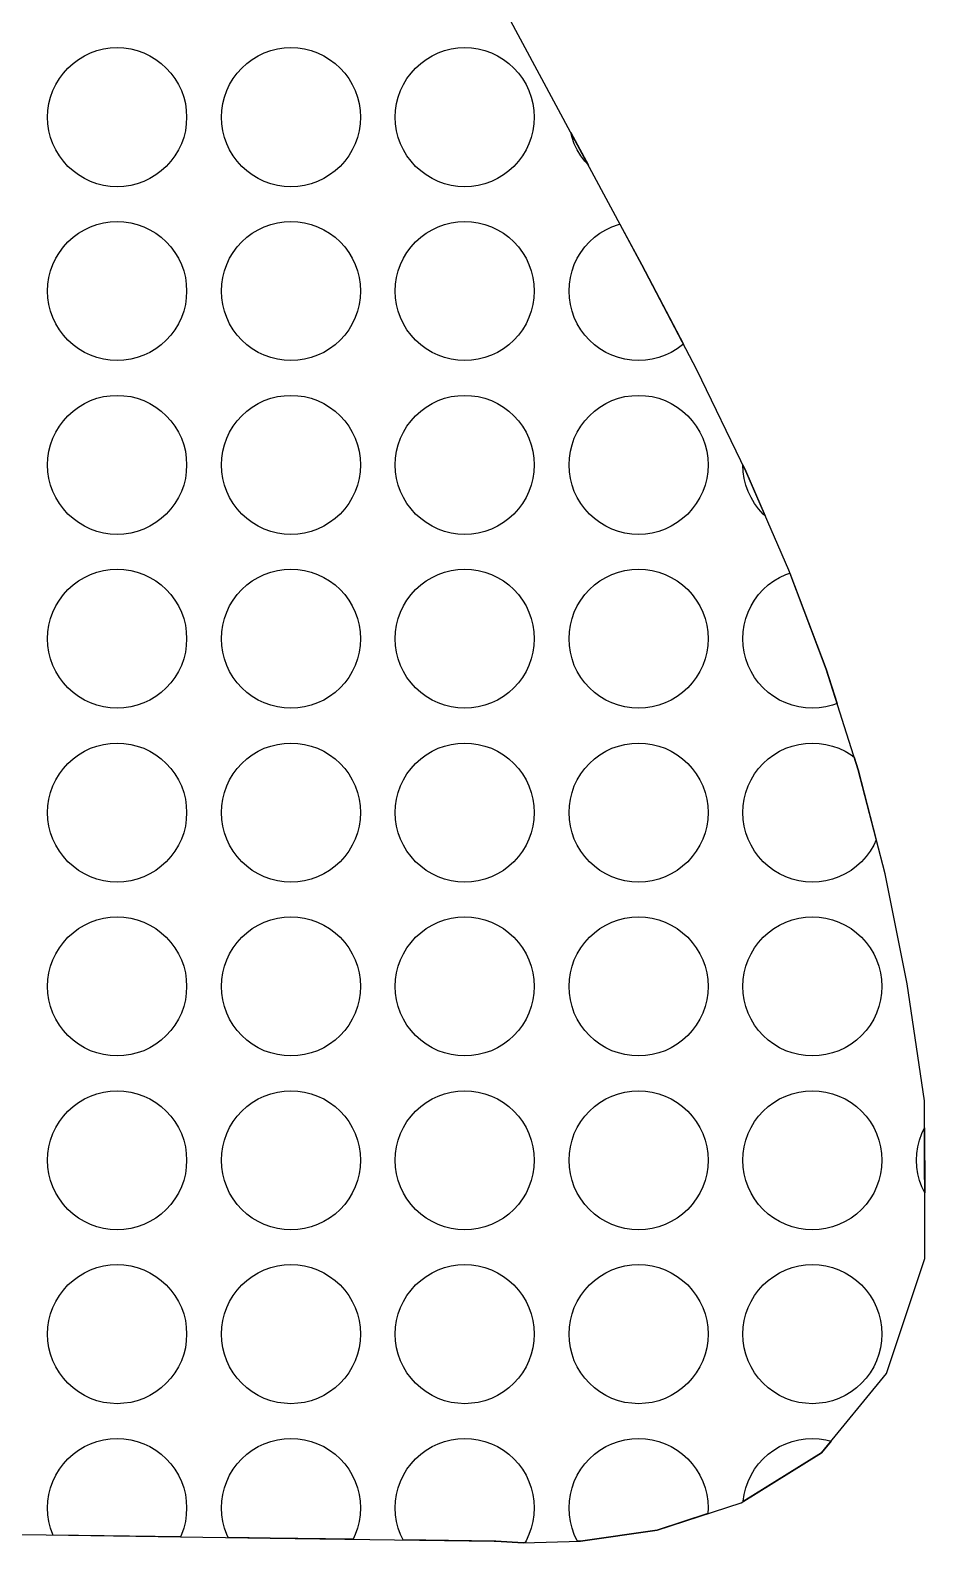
# Model space of a CAD drawing. Header units: millimetres. Extents: x 63 to 185, y -163 to -75.
# Drawn here: x 172.42 to 185.28, y -163.36 to -141.61 of the extents above; entities that cross this region are included whole.
import ezdxf

# ---------------------------------------------------------------- set-up
doc = ezdxf.new("R2010")
doc.units = ezdxf.units.MM
doc.layers.add('background', color=7, linetype='Continuous')
doc.layers.add('outline_2', color=3, linetype='Continuous')

msp = doc.modelspace()

# ---------------------------------------------------------------- linework, layer by layer
at = {"layer": 'background'}
for points in [[(174.666, -142.855), (174.661, -142.953), (174.647, -143.05), (174.623, -143.145), (174.59, -143.238), (174.548, -143.326), (174.497, -143.411), (174.439, -143.489), (174.373, -143.562), (174.3, -143.628), (174.222, -143.686), (174.137, -143.737), (174.049, -143.779), (173.956, -143.812), (173.861, -143.836), (173.764, -143.85), (173.666, -143.855), (173.568, -143.85), (173.471, -143.836), (173.376, -143.812), (173.283, -143.779), (173.195, -143.737), (173.11, -143.686), (173.032, -143.628), (172.959, -143.562), (172.893, -143.489), (172.835, -143.411), (172.784, -143.326), (172.742, -143.238), (172.709, -143.145), (172.685, -143.05), (172.671, -142.953), (172.666, -142.855), (172.671, -142.757), (172.685, -142.66), (172.709, -142.565), (172.742, -142.472), (172.784, -142.384), (172.835, -142.299), (172.893, -142.221), (172.959, -142.148), (173.032, -142.082), (173.11, -142.024), (173.195, -141.973), (173.283, -141.931), (173.376, -141.898), (173.471, -141.874), (173.568, -141.86), (173.666, -141.855), (173.764, -141.86), (173.861, -141.874), (173.956, -141.898), (174.049, -141.931), (174.137, -141.973), (174.222, -142.024), (174.3, -142.082), (174.373, -142.148), (174.439, -142.221), (174.497, -142.299), (174.548, -142.384), (174.59, -142.472), (174.623, -142.565), (174.647, -142.66), (174.661, -142.757)], [(177.166, -142.855), (177.161, -142.953), (177.147, -143.05), (177.123, -143.145), (177.09, -143.238), (177.048, -143.326), (176.997, -143.411), (176.939, -143.489), (176.873, -143.562), (176.8, -143.628), (176.722, -143.686), (176.637, -143.737), (176.549, -143.779), (176.456, -143.812), (176.361, -143.836), (176.264, -143.85), (176.166, -143.855), (176.068, -143.85), (175.971, -143.836), (175.876, -143.812), (175.783, -143.779), (175.695, -143.737), (175.61, -143.686), (175.532, -143.628), (175.459, -143.562), (175.393, -143.489), (175.335, -143.411), (175.284, -143.326), (175.242, -143.238), (175.209, -143.145), (175.185, -143.05), (175.171, -142.953), (175.166, -142.855), (175.171, -142.757), (175.185, -142.66), (175.209, -142.565), (175.242, -142.472), (175.284, -142.384), (175.335, -142.299), (175.393, -142.221), (175.459, -142.148), (175.532, -142.082), (175.61, -142.024), (175.695, -141.973), (175.783, -141.931), (175.876, -141.898), (175.971, -141.874), (176.068, -141.86), (176.166, -141.855), (176.264, -141.86), (176.361, -141.874), (176.456, -141.898), (176.549, -141.931), (176.637, -141.973), (176.722, -142.024), (176.8, -142.082), (176.873, -142.148), (176.939, -142.221), (176.997, -142.299), (177.048, -142.384), (177.09, -142.472), (177.123, -142.565), (177.147, -142.66), (177.161, -142.757)], [(179.666, -142.855), (179.661, -142.953), (179.647, -143.05), (179.623, -143.145), (179.59, -143.238), (179.548, -143.326), (179.497, -143.411), (179.439, -143.489), (179.373, -143.562), (179.3, -143.628), (179.222, -143.686), (179.137, -143.737), (179.049, -143.779), (178.956, -143.812), (178.861, -143.836), (178.764, -143.85), (178.666, -143.855), (178.568, -143.85), (178.471, -143.836), (178.376, -143.812), (178.283, -143.779), (178.195, -143.737), (178.11, -143.686), (178.032, -143.628), (177.959, -143.562), (177.893, -143.489), (177.835, -143.411), (177.784, -143.326), (177.742, -143.238), (177.709, -143.145), (177.685, -143.05), (177.671, -142.953), (177.666, -142.855), (177.671, -142.757), (177.685, -142.66), (177.709, -142.565), (177.742, -142.472), (177.784, -142.384), (177.835, -142.299), (177.893, -142.221), (177.959, -142.148), (178.032, -142.082), (178.11, -142.024), (178.195, -141.973), (178.283, -141.931), (178.376, -141.898), (178.471, -141.874), (178.568, -141.86), (178.666, -141.855), (178.764, -141.86), (178.861, -141.874), (178.956, -141.898), (179.049, -141.931), (179.137, -141.973), (179.222, -142.024), (179.3, -142.082), (179.373, -142.148), (179.439, -142.221), (179.497, -142.299), (179.548, -142.384), (179.59, -142.472), (179.623, -142.565), (179.647, -142.66), (179.661, -142.757)], [(180.444, -143.546), (180.393, -143.489), (180.335, -143.411), (180.284, -143.326), (180.242, -143.238), (180.209, -143.145), (180.192, -143.076)], [(174.666, -145.355), (174.661, -145.453), (174.647, -145.55), (174.623, -145.645), (174.59, -145.738), (174.548, -145.826), (174.497, -145.911), (174.439, -145.989), (174.373, -146.062), (174.3, -146.128), (174.222, -146.186), (174.137, -146.237), (174.049, -146.279), (173.956, -146.312), (173.861, -146.336), (173.764, -146.35), (173.666, -146.355), (173.568, -146.35), (173.471, -146.336), (173.376, -146.312), (173.283, -146.279), (173.195, -146.237), (173.11, -146.186), (173.032, -146.128), (172.959, -146.062), (172.893, -145.989), (172.835, -145.911), (172.784, -145.826), (172.742, -145.738), (172.709, -145.645), (172.685, -145.55), (172.671, -145.453), (172.666, -145.355), (172.671, -145.257), (172.685, -145.16), (172.709, -145.065), (172.742, -144.972), (172.784, -144.884), (172.835, -144.799), (172.893, -144.721), (172.959, -144.648), (173.032, -144.582), (173.11, -144.524), (173.195, -144.473), (173.283, -144.431), (173.376, -144.398), (173.471, -144.374), (173.568, -144.36), (173.666, -144.355), (173.764, -144.36), (173.861, -144.374), (173.956, -144.398), (174.049, -144.431), (174.137, -144.473), (174.222, -144.524), (174.3, -144.582), (174.373, -144.648), (174.439, -144.721), (174.497, -144.799), (174.548, -144.884), (174.59, -144.972), (174.623, -145.065), (174.647, -145.16), (174.661, -145.257)], [(177.166, -145.355), (177.161, -145.453), (177.147, -145.55), (177.123, -145.645), (177.09, -145.738), (177.048, -145.826), (176.997, -145.911), (176.939, -145.989), (176.873, -146.062), (176.8, -146.128), (176.722, -146.186), (176.637, -146.237), (176.549, -146.279), (176.456, -146.312), (176.361, -146.336), (176.264, -146.35), (176.166, -146.355), (176.068, -146.35), (175.971, -146.336), (175.876, -146.312), (175.783, -146.279), (175.695, -146.237), (175.61, -146.186), (175.532, -146.128), (175.459, -146.062), (175.393, -145.989), (175.335, -145.911), (175.284, -145.826), (175.242, -145.738), (175.209, -145.645), (175.185, -145.55), (175.171, -145.453), (175.166, -145.355), (175.171, -145.257), (175.185, -145.16), (175.209, -145.065), (175.242, -144.972), (175.284, -144.884), (175.335, -144.799), (175.393, -144.721), (175.459, -144.648), (175.532, -144.582), (175.61, -144.524), (175.695, -144.473), (175.783, -144.431), (175.876, -144.398), (175.971, -144.374), (176.068, -144.36), (176.166, -144.355), (176.264, -144.36), (176.361, -144.374), (176.456, -144.398), (176.549, -144.431), (176.637, -144.473), (176.722, -144.524), (176.8, -144.582), (176.873, -144.648), (176.939, -144.721), (176.997, -144.799), (177.048, -144.884), (177.09, -144.972), (177.123, -145.065), (177.147, -145.16), (177.161, -145.257)], [(179.666, -145.355), (179.661, -145.453), (179.647, -145.55), (179.623, -145.645), (179.59, -145.738), (179.548, -145.826), (179.497, -145.911), (179.439, -145.989), (179.373, -146.062), (179.3, -146.128), (179.222, -146.186), (179.137, -146.237), (179.049, -146.279), (178.956, -146.312), (178.861, -146.336), (178.764, -146.35), (178.666, -146.355), (178.568, -146.35), (178.471, -146.336), (178.376, -146.312), (178.283, -146.279), (178.195, -146.237), (178.11, -146.186), (178.032, -146.128), (177.959, -146.062), (177.893, -145.989), (177.835, -145.911), (177.784, -145.826), (177.742, -145.738), (177.709, -145.645), (177.685, -145.55), (177.671, -145.453), (177.666, -145.355), (177.671, -145.257), (177.685, -145.16), (177.709, -145.065), (177.742, -144.972), (177.784, -144.884), (177.835, -144.799), (177.893, -144.721), (177.959, -144.648), (178.032, -144.582), (178.11, -144.524), (178.195, -144.473), (178.283, -144.431), (178.376, -144.398), (178.471, -144.374), (178.568, -144.36), (178.666, -144.355), (178.764, -144.36), (178.861, -144.374), (178.956, -144.398), (179.049, -144.431), (179.137, -144.473), (179.222, -144.524), (179.3, -144.582), (179.373, -144.648), (179.439, -144.721), (179.497, -144.799), (179.548, -144.884), (179.59, -144.972), (179.623, -145.065), (179.647, -145.16), (179.661, -145.257)], [(181.214, -144.978), (181.811, -146.118), (181.8, -146.128), (181.722, -146.186), (181.637, -146.237), (181.549, -146.279), (181.456, -146.312), (181.361, -146.336), (181.264, -146.35), (181.166, -146.355), (181.068, -146.35), (180.971, -146.336), (180.876, -146.312), (180.783, -146.279), (180.695, -146.237), (180.61, -146.186), (180.532, -146.128), (180.459, -146.062), (180.393, -145.989), (180.335, -145.911), (180.284, -145.826), (180.242, -145.738), (180.209, -145.645), (180.185, -145.55), (180.171, -145.453), (180.166, -145.355), (180.171, -145.257), (180.185, -145.16), (180.209, -145.065), (180.242, -144.972), (180.284, -144.884), (180.335, -144.799), (180.393, -144.721), (180.459, -144.648), (180.532, -144.582), (180.61, -144.524), (180.695, -144.473), (180.783, -144.431), (180.876, -144.398), (180.899, -144.392)], [(174.666, -147.855), (174.661, -147.953), (174.647, -148.05), (174.623, -148.145), (174.59, -148.238), (174.548, -148.326), (174.497, -148.411), (174.439, -148.489), (174.373, -148.562), (174.3, -148.628), (174.222, -148.686), (174.137, -148.737), (174.049, -148.779), (173.956, -148.812), (173.861, -148.836), (173.764, -148.85), (173.666, -148.855), (173.568, -148.85), (173.471, -148.836), (173.376, -148.812), (173.283, -148.779), (173.195, -148.737), (173.11, -148.686), (173.032, -148.628), (172.959, -148.562), (172.893, -148.489), (172.835, -148.411), (172.784, -148.326), (172.742, -148.238), (172.709, -148.145), (172.685, -148.05), (172.671, -147.953), (172.666, -147.855), (172.671, -147.757), (172.685, -147.66), (172.709, -147.565), (172.742, -147.472), (172.784, -147.384), (172.835, -147.299), (172.893, -147.221), (172.959, -147.148), (173.032, -147.082), (173.11, -147.024), (173.195, -146.973), (173.283, -146.931), (173.376, -146.898), (173.471, -146.874), (173.568, -146.86), (173.666, -146.855), (173.764, -146.86), (173.861, -146.874), (173.956, -146.898), (174.049, -146.931), (174.137, -146.973), (174.222, -147.024), (174.3, -147.082), (174.373, -147.148), (174.439, -147.221), (174.497, -147.299), (174.548, -147.384), (174.59, -147.472), (174.623, -147.565), (174.647, -147.66), (174.661, -147.757)], [(177.166, -147.855), (177.161, -147.953), (177.147, -148.05), (177.123, -148.145), (177.09, -148.238), (177.048, -148.326), (176.997, -148.411), (176.939, -148.489), (176.873, -148.562), (176.8, -148.628), (176.722, -148.686), (176.637, -148.737), (176.549, -148.779), (176.456, -148.812), (176.361, -148.836), (176.264, -148.85), (176.166, -148.855), (176.068, -148.85), (175.971, -148.836), (175.876, -148.812), (175.783, -148.779), (175.695, -148.737), (175.61, -148.686), (175.532, -148.628), (175.459, -148.562), (175.393, -148.489), (175.335, -148.411), (175.284, -148.326), (175.242, -148.238), (175.209, -148.145), (175.185, -148.05), (175.171, -147.953), (175.166, -147.855), (175.171, -147.757), (175.185, -147.66), (175.209, -147.565), (175.242, -147.472), (175.284, -147.384), (175.335, -147.299), (175.393, -147.221), (175.459, -147.148), (175.532, -147.082), (175.61, -147.024), (175.695, -146.973), (175.783, -146.931), (175.876, -146.898), (175.971, -146.874), (176.068, -146.86), (176.166, -146.855), (176.264, -146.86), (176.361, -146.874), (176.456, -146.898), (176.549, -146.931), (176.637, -146.973), (176.722, -147.024), (176.8, -147.082), (176.873, -147.148), (176.939, -147.221), (176.997, -147.299), (177.048, -147.384), (177.09, -147.472), (177.123, -147.565), (177.147, -147.66), (177.161, -147.757)], [(179.666, -147.855), (179.661, -147.953), (179.647, -148.05), (179.623, -148.145), (179.59, -148.238), (179.548, -148.326), (179.497, -148.411), (179.439, -148.489), (179.373, -148.562), (179.3, -148.628), (179.222, -148.686), (179.137, -148.737), (179.049, -148.779), (178.956, -148.812), (178.861, -148.836), (178.764, -148.85), (178.666, -148.855), (178.568, -148.85), (178.471, -148.836), (178.376, -148.812), (178.283, -148.779), (178.195, -148.737), (178.11, -148.686), (178.032, -148.628), (177.959, -148.562), (177.893, -148.489), (177.835, -148.411), (177.784, -148.326), (177.742, -148.238), (177.709, -148.145), (177.685, -148.05), (177.671, -147.953), (177.666, -147.855), (177.671, -147.757), (177.685, -147.66), (177.709, -147.565), (177.742, -147.472), (177.784, -147.384), (177.835, -147.299), (177.893, -147.221), (177.959, -147.148), (178.032, -147.082), (178.11, -147.024), (178.195, -146.973), (178.283, -146.931), (178.376, -146.898), (178.471, -146.874), (178.568, -146.86), (178.666, -146.855), (178.764, -146.86), (178.861, -146.874), (178.956, -146.898), (179.049, -146.931), (179.137, -146.973), (179.222, -147.024), (179.3, -147.082), (179.373, -147.148), (179.439, -147.221), (179.497, -147.299), (179.548, -147.384), (179.59, -147.472), (179.623, -147.565), (179.647, -147.66), (179.661, -147.757)], [(182.166, -147.855), (182.161, -147.953), (182.147, -148.05), (182.123, -148.145), (182.09, -148.238), (182.048, -148.326), (181.997, -148.411), (181.939, -148.489), (181.873, -148.562), (181.8, -148.628), (181.722, -148.686), (181.637, -148.737), (181.549, -148.779), (181.456, -148.812), (181.361, -148.836), (181.264, -148.85), (181.166, -148.855), (181.068, -148.85), (180.971, -148.836), (180.876, -148.812), (180.783, -148.779), (180.695, -148.737), (180.61, -148.686), (180.532, -148.628), (180.459, -148.562), (180.393, -148.489), (180.335, -148.411), (180.284, -148.326), (180.242, -148.238), (180.209, -148.145), (180.185, -148.05), (180.171, -147.953), (180.166, -147.855), (180.171, -147.757), (180.185, -147.66), (180.209, -147.565), (180.242, -147.472), (180.284, -147.384), (180.335, -147.299), (180.393, -147.221), (180.459, -147.148), (180.532, -147.082), (180.61, -147.024), (180.695, -146.973), (180.783, -146.931), (180.876, -146.898), (180.971, -146.874), (181.068, -146.86), (181.166, -146.855), (181.264, -146.86), (181.361, -146.874), (181.456, -146.898), (181.549, -146.931), (181.637, -146.973), (181.722, -147.024), (181.8, -147.082), (181.873, -147.148), (181.939, -147.221), (181.997, -147.299), (182.048, -147.384), (182.09, -147.472), (182.123, -147.565), (182.147, -147.66), (182.161, -147.757)], [(182.709, -147.945), (182.989, -148.589), (182.959, -148.562), (182.893, -148.489), (182.835, -148.411), (182.784, -148.326), (182.742, -148.238), (182.709, -148.145), (182.685, -148.05), (182.671, -147.953), (182.666, -147.855)], [(174.666, -150.355), (174.661, -150.453), (174.647, -150.55), (174.623, -150.645), (174.59, -150.738), (174.548, -150.826), (174.497, -150.911), (174.439, -150.989), (174.373, -151.062), (174.3, -151.128), (174.222, -151.186), (174.137, -151.237), (174.049, -151.279), (173.956, -151.312), (173.861, -151.336), (173.764, -151.35), (173.666, -151.355), (173.568, -151.35), (173.471, -151.336), (173.376, -151.312), (173.283, -151.279), (173.195, -151.237), (173.11, -151.186), (173.032, -151.128), (172.959, -151.062), (172.893, -150.989), (172.835, -150.911), (172.784, -150.826), (172.742, -150.738), (172.709, -150.645), (172.685, -150.55), (172.671, -150.453), (172.666, -150.355), (172.671, -150.257), (172.685, -150.16), (172.709, -150.065), (172.742, -149.972), (172.784, -149.884), (172.835, -149.799), (172.893, -149.721), (172.959, -149.648), (173.032, -149.582), (173.11, -149.524), (173.195, -149.473), (173.283, -149.431), (173.376, -149.398), (173.471, -149.374), (173.568, -149.36), (173.666, -149.355), (173.764, -149.36), (173.861, -149.374), (173.956, -149.398), (174.049, -149.431), (174.137, -149.473), (174.222, -149.524), (174.3, -149.582), (174.373, -149.648), (174.439, -149.721), (174.497, -149.799), (174.548, -149.884), (174.59, -149.972), (174.623, -150.065), (174.647, -150.16), (174.661, -150.257)], [(177.166, -150.355), (177.161, -150.453), (177.147, -150.55), (177.123, -150.645), (177.09, -150.738), (177.048, -150.826), (176.997, -150.911), (176.939, -150.989), (176.873, -151.062), (176.8, -151.128), (176.722, -151.186), (176.637, -151.237), (176.549, -151.279), (176.456, -151.312), (176.361, -151.336), (176.264, -151.35), (176.166, -151.355), (176.068, -151.35), (175.971, -151.336), (175.876, -151.312), (175.783, -151.279), (175.695, -151.237), (175.61, -151.186), (175.532, -151.128), (175.459, -151.062), (175.393, -150.989), (175.335, -150.911), (175.284, -150.826), (175.242, -150.738), (175.209, -150.645), (175.185, -150.55), (175.171, -150.453), (175.166, -150.355), (175.171, -150.257), (175.185, -150.16), (175.209, -150.065), (175.242, -149.972), (175.284, -149.884), (175.335, -149.799), (175.393, -149.721), (175.459, -149.648), (175.532, -149.582), (175.61, -149.524), (175.695, -149.473), (175.783, -149.431), (175.876, -149.398), (175.971, -149.374), (176.068, -149.36), (176.166, -149.355), (176.264, -149.36), (176.361, -149.374), (176.456, -149.398), (176.549, -149.431), (176.637, -149.473), (176.722, -149.524), (176.8, -149.582), (176.873, -149.648), (176.939, -149.721), (176.997, -149.799), (177.048, -149.884), (177.09, -149.972), (177.123, -150.065), (177.147, -150.16), (177.161, -150.257)], [(179.666, -150.355), (179.661, -150.453), (179.647, -150.55), (179.623, -150.645), (179.59, -150.738), (179.548, -150.826), (179.497, -150.911), (179.439, -150.989), (179.373, -151.062), (179.3, -151.128), (179.222, -151.186), (179.137, -151.237), (179.049, -151.279), (178.956, -151.312), (178.861, -151.336), (178.764, -151.35), (178.666, -151.355), (178.568, -151.35), (178.471, -151.336), (178.376, -151.312), (178.283, -151.279), (178.195, -151.237), (178.11, -151.186), (178.032, -151.128), (177.959, -151.062), (177.893, -150.989), (177.835, -150.911), (177.784, -150.826), (177.742, -150.738), (177.709, -150.645), (177.685, -150.55), (177.671, -150.453), (177.666, -150.355), (177.671, -150.257), (177.685, -150.16), (177.709, -150.065), (177.742, -149.972), (177.784, -149.884), (177.835, -149.799), (177.893, -149.721), (177.959, -149.648), (178.032, -149.582), (178.11, -149.524), (178.195, -149.473), (178.283, -149.431), (178.376, -149.398), (178.471, -149.374), (178.568, -149.36), (178.666, -149.355), (178.764, -149.36), (178.861, -149.374), (178.956, -149.398), (179.049, -149.431), (179.137, -149.473), (179.222, -149.524), (179.3, -149.582), (179.373, -149.648), (179.439, -149.721), (179.497, -149.799), (179.548, -149.884), (179.59, -149.972), (179.623, -150.065), (179.647, -150.16), (179.661, -150.257)], [(182.166, -150.355), (182.161, -150.453), (182.147, -150.55), (182.123, -150.645), (182.09, -150.738), (182.048, -150.826), (181.997, -150.911), (181.939, -150.989), (181.873, -151.062), (181.8, -151.128), (181.722, -151.186), (181.637, -151.237), (181.549, -151.279), (181.456, -151.312), (181.361, -151.336), (181.264, -151.35), (181.166, -151.355), (181.068, -151.35), (180.971, -151.336), (180.876, -151.312), (180.783, -151.279), (180.695, -151.237), (180.61, -151.186), (180.532, -151.128), (180.459, -151.062), (180.393, -150.989), (180.335, -150.911), (180.284, -150.826), (180.242, -150.738), (180.209, -150.645), (180.185, -150.55), (180.171, -150.453), (180.166, -150.355), (180.171, -150.257), (180.185, -150.16), (180.209, -150.065), (180.242, -149.972), (180.284, -149.884), (180.335, -149.799), (180.393, -149.721), (180.459, -149.648), (180.532, -149.582), (180.61, -149.524), (180.695, -149.473), (180.783, -149.431), (180.876, -149.398), (180.971, -149.374), (181.068, -149.36), (181.166, -149.355), (181.264, -149.36), (181.361, -149.374), (181.456, -149.398), (181.549, -149.431), (181.637, -149.473), (181.722, -149.524), (181.8, -149.582), (181.873, -149.648), (181.939, -149.721), (181.997, -149.799), (182.048, -149.884), (182.09, -149.972), (182.123, -150.065), (182.147, -150.16), (182.161, -150.257)], [(183.865, -150.792), (184.023, -151.288), (183.956, -151.312), (183.861, -151.336), (183.764, -151.35), (183.666, -151.355), (183.568, -151.35), (183.471, -151.336), (183.376, -151.312), (183.283, -151.279), (183.195, -151.237), (183.11, -151.186), (183.032, -151.128), (182.959, -151.062), (182.893, -150.989), (182.835, -150.911), (182.784, -150.826), (182.742, -150.738), (182.709, -150.645), (182.685, -150.55), (182.671, -150.453), (182.666, -150.355), (182.671, -150.257), (182.685, -150.16), (182.709, -150.065), (182.742, -149.972), (182.784, -149.884), (182.835, -149.799), (182.893, -149.721), (182.959, -149.648), (183.032, -149.582), (183.11, -149.524), (183.195, -149.473), (183.283, -149.431), (183.343, -149.41)], [(174.666, -152.855), (174.661, -152.953), (174.647, -153.05), (174.623, -153.145), (174.59, -153.238), (174.548, -153.326), (174.497, -153.411), (174.439, -153.489), (174.373, -153.562), (174.3, -153.628), (174.222, -153.686), (174.137, -153.737), (174.049, -153.779), (173.956, -153.812), (173.861, -153.836), (173.764, -153.85), (173.666, -153.855), (173.568, -153.85), (173.471, -153.836), (173.376, -153.812), (173.283, -153.779), (173.195, -153.737), (173.11, -153.686), (173.032, -153.628), (172.959, -153.562), (172.893, -153.489), (172.835, -153.411), (172.784, -153.326), (172.742, -153.238), (172.709, -153.145), (172.685, -153.05), (172.671, -152.953), (172.666, -152.855), (172.671, -152.757), (172.685, -152.66), (172.709, -152.565), (172.742, -152.472), (172.784, -152.384), (172.835, -152.299), (172.893, -152.221), (172.959, -152.148), (173.032, -152.082), (173.11, -152.024), (173.195, -151.973), (173.283, -151.931), (173.376, -151.898), (173.471, -151.874), (173.568, -151.86), (173.666, -151.855), (173.764, -151.86), (173.861, -151.874), (173.956, -151.898), (174.049, -151.931), (174.137, -151.973), (174.222, -152.024), (174.3, -152.082), (174.373, -152.148), (174.439, -152.221), (174.497, -152.299), (174.548, -152.384), (174.59, -152.472), (174.623, -152.565), (174.647, -152.66), (174.661, -152.757)], [(177.166, -152.855), (177.161, -152.953), (177.147, -153.05), (177.123, -153.145), (177.09, -153.238), (177.048, -153.326), (176.997, -153.411), (176.939, -153.489), (176.873, -153.562), (176.8, -153.628), (176.722, -153.686), (176.637, -153.737), (176.549, -153.779), (176.456, -153.812), (176.361, -153.836), (176.264, -153.85), (176.166, -153.855), (176.068, -153.85), (175.971, -153.836), (175.876, -153.812), (175.783, -153.779), (175.695, -153.737), (175.61, -153.686), (175.532, -153.628), (175.459, -153.562), (175.393, -153.489), (175.335, -153.411), (175.284, -153.326), (175.242, -153.238), (175.209, -153.145), (175.185, -153.05), (175.171, -152.953), (175.166, -152.855), (175.171, -152.757), (175.185, -152.66), (175.209, -152.565), (175.242, -152.472), (175.284, -152.384), (175.335, -152.299), (175.393, -152.221), (175.459, -152.148), (175.532, -152.082), (175.61, -152.024), (175.695, -151.973), (175.783, -151.931), (175.876, -151.898), (175.971, -151.874), (176.068, -151.86), (176.166, -151.855), (176.264, -151.86), (176.361, -151.874), (176.456, -151.898), (176.549, -151.931), (176.637, -151.973), (176.722, -152.024), (176.8, -152.082), (176.873, -152.148), (176.939, -152.221), (176.997, -152.299), (177.048, -152.384), (177.09, -152.472), (177.123, -152.565), (177.147, -152.66), (177.161, -152.757)], [(179.666, -152.855), (179.661, -152.953), (179.647, -153.05), (179.623, -153.145), (179.59, -153.238), (179.548, -153.326), (179.497, -153.411), (179.439, -153.489), (179.373, -153.562), (179.3, -153.628), (179.222, -153.686), (179.137, -153.737), (179.049, -153.779), (178.956, -153.812), (178.861, -153.836), (178.764, -153.85), (178.666, -153.855), (178.568, -153.85), (178.471, -153.836), (178.376, -153.812), (178.283, -153.779), (178.195, -153.737), (178.11, -153.686), (178.032, -153.628), (177.959, -153.562), (177.893, -153.489), (177.835, -153.411), (177.784, -153.326), (177.742, -153.238), (177.709, -153.145), (177.685, -153.05), (177.671, -152.953), (177.666, -152.855), (177.671, -152.757), (177.685, -152.66), (177.709, -152.565), (177.742, -152.472), (177.784, -152.384), (177.835, -152.299), (177.893, -152.221), (177.959, -152.148), (178.032, -152.082), (178.11, -152.024), (178.195, -151.973), (178.283, -151.931), (178.376, -151.898), (178.471, -151.874), (178.568, -151.86), (178.666, -151.855), (178.764, -151.86), (178.861, -151.874), (178.956, -151.898), (179.049, -151.931), (179.137, -151.973), (179.222, -152.024), (179.3, -152.082), (179.373, -152.148), (179.439, -152.221), (179.497, -152.299), (179.548, -152.384), (179.59, -152.472), (179.623, -152.565), (179.647, -152.66), (179.661, -152.757)], [(182.166, -152.855), (182.161, -152.953), (182.147, -153.05), (182.123, -153.145), (182.09, -153.238), (182.048, -153.326), (181.997, -153.411), (181.939, -153.489), (181.873, -153.562), (181.8, -153.628), (181.722, -153.686), (181.637, -153.737), (181.549, -153.779), (181.456, -153.812), (181.361, -153.836), (181.264, -153.85), (181.166, -153.855), (181.068, -153.85), (180.971, -153.836), (180.876, -153.812), (180.783, -153.779), (180.695, -153.737), (180.61, -153.686), (180.532, -153.628), (180.459, -153.562), (180.393, -153.489), (180.335, -153.411), (180.284, -153.326), (180.242, -153.238), (180.209, -153.145), (180.185, -153.05), (180.171, -152.953), (180.166, -152.855), (180.171, -152.757), (180.185, -152.66), (180.209, -152.565), (180.242, -152.472), (180.284, -152.384), (180.335, -152.299), (180.393, -152.221), (180.459, -152.148), (180.532, -152.082), (180.61, -152.024), (180.695, -151.973), (180.783, -151.931), (180.876, -151.898), (180.971, -151.874), (181.068, -151.86), (181.166, -151.855), (181.264, -151.86), (181.361, -151.874), (181.456, -151.898), (181.549, -151.931), (181.637, -151.973), (181.722, -152.024), (181.8, -152.082), (181.873, -152.148), (181.939, -152.221), (181.997, -152.299), (182.048, -152.384), (182.09, -152.472), (182.123, -152.565), (182.147, -152.66), (182.161, -152.757)], [(184.325, -152.239), (184.585, -153.248), (184.548, -153.326), (184.497, -153.411), (184.439, -153.489), (184.373, -153.562), (184.3, -153.628), (184.222, -153.686), (184.137, -153.737), (184.049, -153.779), (183.956, -153.812), (183.861, -153.836), (183.764, -153.85), (183.666, -153.855), (183.568, -153.85), (183.471, -153.836), (183.376, -153.812), (183.283, -153.779), (183.195, -153.737), (183.11, -153.686), (183.032, -153.628), (182.959, -153.562), (182.893, -153.489), (182.835, -153.411), (182.784, -153.326), (182.742, -153.238), (182.709, -153.145), (182.685, -153.05), (182.671, -152.953), (182.666, -152.855), (182.671, -152.757), (182.685, -152.66), (182.709, -152.565), (182.742, -152.472), (182.784, -152.384), (182.835, -152.299), (182.893, -152.221), (182.959, -152.148), (183.032, -152.082), (183.11, -152.024), (183.195, -151.973), (183.283, -151.931), (183.376, -151.898), (183.471, -151.874), (183.568, -151.86), (183.666, -151.855), (183.764, -151.86), (183.861, -151.874), (183.956, -151.898), (184.049, -151.931), (184.137, -151.973), (184.222, -152.024), (184.267, -152.057)], [(174.666, -155.355), (174.661, -155.453), (174.647, -155.55), (174.623, -155.645), (174.59, -155.738), (174.548, -155.826), (174.497, -155.911), (174.439, -155.989), (174.373, -156.062), (174.3, -156.128), (174.222, -156.186), (174.137, -156.237), (174.049, -156.279), (173.956, -156.312), (173.861, -156.336), (173.764, -156.35), (173.666, -156.355), (173.568, -156.35), (173.471, -156.336), (173.376, -156.312), (173.283, -156.279), (173.195, -156.237), (173.11, -156.186), (173.032, -156.128), (172.959, -156.062), (172.893, -155.989), (172.835, -155.911), (172.784, -155.826), (172.742, -155.738), (172.709, -155.645), (172.685, -155.55), (172.671, -155.453), (172.666, -155.355), (172.671, -155.257), (172.685, -155.16), (172.709, -155.065), (172.742, -154.972), (172.784, -154.884), (172.835, -154.799), (172.893, -154.721), (172.959, -154.648), (173.032, -154.582), (173.11, -154.524), (173.195, -154.473), (173.283, -154.431), (173.376, -154.398), (173.471, -154.374), (173.568, -154.36), (173.666, -154.355), (173.764, -154.36), (173.861, -154.374), (173.956, -154.398), (174.049, -154.431), (174.137, -154.473), (174.222, -154.524), (174.3, -154.582), (174.373, -154.648), (174.439, -154.721), (174.497, -154.799), (174.548, -154.884), (174.59, -154.972), (174.623, -155.065), (174.647, -155.16), (174.661, -155.257)], [(177.166, -155.355), (177.161, -155.453), (177.147, -155.55), (177.123, -155.645), (177.09, -155.738), (177.048, -155.826), (176.997, -155.911), (176.939, -155.989), (176.873, -156.062), (176.8, -156.128), (176.722, -156.186), (176.637, -156.237), (176.549, -156.279), (176.456, -156.312), (176.361, -156.336), (176.264, -156.35), (176.166, -156.355), (176.068, -156.35), (175.971, -156.336), (175.876, -156.312), (175.783, -156.279), (175.695, -156.237), (175.61, -156.186), (175.532, -156.128), (175.459, -156.062), (175.393, -155.989), (175.335, -155.911), (175.284, -155.826), (175.242, -155.738), (175.209, -155.645), (175.185, -155.55), (175.171, -155.453), (175.166, -155.355), (175.171, -155.257), (175.185, -155.16), (175.209, -155.065), (175.242, -154.972), (175.284, -154.884), (175.335, -154.799), (175.393, -154.721), (175.459, -154.648), (175.532, -154.582), (175.61, -154.524), (175.695, -154.473), (175.783, -154.431), (175.876, -154.398), (175.971, -154.374), (176.068, -154.36), (176.166, -154.355), (176.264, -154.36), (176.361, -154.374), (176.456, -154.398), (176.549, -154.431), (176.637, -154.473), (176.722, -154.524), (176.8, -154.582), (176.873, -154.648), (176.939, -154.721), (176.997, -154.799), (177.048, -154.884), (177.09, -154.972), (177.123, -155.065), (177.147, -155.16), (177.161, -155.257)], [(179.666, -155.355), (179.661, -155.453), (179.647, -155.55), (179.623, -155.645), (179.59, -155.738), (179.548, -155.826), (179.497, -155.911), (179.439, -155.989), (179.373, -156.062), (179.3, -156.128), (179.222, -156.186), (179.137, -156.237), (179.049, -156.279), (178.956, -156.312), (178.861, -156.336), (178.764, -156.35), (178.666, -156.355), (178.568, -156.35), (178.471, -156.336), (178.376, -156.312), (178.283, -156.279), (178.195, -156.237), (178.11, -156.186), (178.032, -156.128), (177.959, -156.062), (177.893, -155.989), (177.835, -155.911), (177.784, -155.826), (177.742, -155.738), (177.709, -155.645), (177.685, -155.55), (177.671, -155.453), (177.666, -155.355), (177.671, -155.257), (177.685, -155.16), (177.709, -155.065), (177.742, -154.972), (177.784, -154.884), (177.835, -154.799), (177.893, -154.721), (177.959, -154.648), (178.032, -154.582), (178.11, -154.524), (178.195, -154.473), (178.283, -154.431), (178.376, -154.398), (178.471, -154.374), (178.568, -154.36), (178.666, -154.355), (178.764, -154.36), (178.861, -154.374), (178.956, -154.398), (179.049, -154.431), (179.137, -154.473), (179.222, -154.524), (179.3, -154.582), (179.373, -154.648), (179.439, -154.721), (179.497, -154.799), (179.548, -154.884), (179.59, -154.972), (179.623, -155.065), (179.647, -155.16), (179.661, -155.257)], [(182.166, -155.355), (182.161, -155.453), (182.147, -155.55), (182.123, -155.645), (182.09, -155.738), (182.048, -155.826), (181.997, -155.911), (181.939, -155.989), (181.873, -156.062), (181.8, -156.128), (181.722, -156.186), (181.637, -156.237), (181.549, -156.279), (181.456, -156.312), (181.361, -156.336), (181.264, -156.35), (181.166, -156.355), (181.068, -156.35), (180.971, -156.336), (180.876, -156.312), (180.783, -156.279), (180.695, -156.237), (180.61, -156.186), (180.532, -156.128), (180.459, -156.062), (180.393, -155.989), (180.335, -155.911), (180.284, -155.826), (180.242, -155.738), (180.209, -155.645), (180.185, -155.55), (180.171, -155.453), (180.166, -155.355), (180.171, -155.257), (180.185, -155.16), (180.209, -155.065), (180.242, -154.972), (180.284, -154.884), (180.335, -154.799), (180.393, -154.721), (180.459, -154.648), (180.532, -154.582), (180.61, -154.524), (180.695, -154.473), (180.783, -154.431), (180.876, -154.398), (180.971, -154.374), (181.068, -154.36), (181.166, -154.355), (181.264, -154.36), (181.361, -154.374), (181.456, -154.398), (181.549, -154.431), (181.637, -154.473), (181.722, -154.524), (181.8, -154.582), (181.873, -154.648), (181.939, -154.721), (181.997, -154.799), (182.048, -154.884), (182.09, -154.972), (182.123, -155.065), (182.147, -155.16), (182.161, -155.257)], [(184.666, -155.355), (184.661, -155.453), (184.647, -155.55), (184.623, -155.645), (184.59, -155.738), (184.548, -155.826), (184.497, -155.911), (184.439, -155.989), (184.373, -156.062), (184.3, -156.128), (184.222, -156.186), (184.137, -156.237), (184.049, -156.279), (183.956, -156.312), (183.861, -156.336), (183.764, -156.35), (183.666, -156.355), (183.568, -156.35), (183.471, -156.336), (183.376, -156.312), (183.283, -156.279), (183.195, -156.237), (183.11, -156.186), (183.032, -156.128), (182.959, -156.062), (182.893, -155.989), (182.835, -155.911), (182.784, -155.826), (182.742, -155.738), (182.709, -155.645), (182.685, -155.55), (182.671, -155.453), (182.666, -155.355), (182.671, -155.257), (182.685, -155.16), (182.709, -155.065), (182.742, -154.972), (182.784, -154.884), (182.835, -154.799), (182.893, -154.721), (182.959, -154.648), (183.032, -154.582), (183.11, -154.524), (183.195, -154.473), (183.283, -154.431), (183.376, -154.398), (183.471, -154.374), (183.568, -154.36), (183.666, -154.355), (183.764, -154.36), (183.861, -154.374), (183.956, -154.398), (184.049, -154.431), (184.137, -154.473), (184.222, -154.524), (184.3, -154.582), (184.373, -154.648), (184.439, -154.721), (184.497, -154.799), (184.548, -154.884), (184.59, -154.972), (184.623, -155.065), (184.647, -155.16), (184.661, -155.257)], [(174.666, -157.855), (174.661, -157.953), (174.647, -158.05), (174.623, -158.145), (174.59, -158.238), (174.548, -158.326), (174.497, -158.411), (174.439, -158.489), (174.373, -158.562), (174.3, -158.628), (174.222, -158.686), (174.137, -158.737), (174.049, -158.779), (173.956, -158.812), (173.861, -158.836), (173.764, -158.85), (173.666, -158.855), (173.568, -158.85), (173.471, -158.836), (173.376, -158.812), (173.283, -158.779), (173.195, -158.737), (173.11, -158.686), (173.032, -158.628), (172.959, -158.562), (172.893, -158.489), (172.835, -158.411), (172.784, -158.326), (172.742, -158.238), (172.709, -158.145), (172.685, -158.05), (172.671, -157.953), (172.666, -157.855), (172.671, -157.757), (172.685, -157.66), (172.709, -157.565), (172.742, -157.472), (172.784, -157.384), (172.835, -157.299), (172.893, -157.221), (172.959, -157.148), (173.032, -157.082), (173.11, -157.024), (173.195, -156.973), (173.283, -156.931), (173.376, -156.898), (173.471, -156.874), (173.568, -156.86), (173.666, -156.855), (173.764, -156.86), (173.861, -156.874), (173.956, -156.898), (174.049, -156.931), (174.137, -156.973), (174.222, -157.024), (174.3, -157.082), (174.373, -157.148), (174.439, -157.221), (174.497, -157.299), (174.548, -157.384), (174.59, -157.472), (174.623, -157.565), (174.647, -157.66), (174.661, -157.757)], [(177.166, -157.855), (177.161, -157.953), (177.147, -158.05), (177.123, -158.145), (177.09, -158.238), (177.048, -158.326), (176.997, -158.411), (176.939, -158.489), (176.873, -158.562), (176.8, -158.628), (176.722, -158.686), (176.637, -158.737), (176.549, -158.779), (176.456, -158.812), (176.361, -158.836), (176.264, -158.85), (176.166, -158.855), (176.068, -158.85), (175.971, -158.836), (175.876, -158.812), (175.783, -158.779), (175.695, -158.737), (175.61, -158.686), (175.532, -158.628), (175.459, -158.562), (175.393, -158.489), (175.335, -158.411), (175.284, -158.326), (175.242, -158.238), (175.209, -158.145), (175.185, -158.05), (175.171, -157.953), (175.166, -157.855), (175.171, -157.757), (175.185, -157.66), (175.209, -157.565), (175.242, -157.472), (175.284, -157.384), (175.335, -157.299), (175.393, -157.221), (175.459, -157.148), (175.532, -157.082), (175.61, -157.024), (175.695, -156.973), (175.783, -156.931), (175.876, -156.898), (175.971, -156.874), (176.068, -156.86), (176.166, -156.855), (176.264, -156.86), (176.361, -156.874), (176.456, -156.898), (176.549, -156.931), (176.637, -156.973), (176.722, -157.024), (176.8, -157.082), (176.873, -157.148), (176.939, -157.221), (176.997, -157.299), (177.048, -157.384), (177.09, -157.472), (177.123, -157.565), (177.147, -157.66), (177.161, -157.757)], [(179.666, -157.855), (179.661, -157.953), (179.647, -158.05), (179.623, -158.145), (179.59, -158.238), (179.548, -158.326), (179.497, -158.411), (179.439, -158.489), (179.373, -158.562), (179.3, -158.628), (179.222, -158.686), (179.137, -158.737), (179.049, -158.779), (178.956, -158.812), (178.861, -158.836), (178.764, -158.85), (178.666, -158.855), (178.568, -158.85), (178.471, -158.836), (178.376, -158.812), (178.283, -158.779), (178.195, -158.737), (178.11, -158.686), (178.032, -158.628), (177.959, -158.562), (177.893, -158.489), (177.835, -158.411), (177.784, -158.326), (177.742, -158.238), (177.709, -158.145), (177.685, -158.05), (177.671, -157.953), (177.666, -157.855), (177.671, -157.757), (177.685, -157.66), (177.709, -157.565), (177.742, -157.472), (177.784, -157.384), (177.835, -157.299), (177.893, -157.221), (177.959, -157.148), (178.032, -157.082), (178.11, -157.024), (178.195, -156.973), (178.283, -156.931), (178.376, -156.898), (178.471, -156.874), (178.568, -156.86), (178.666, -156.855), (178.764, -156.86), (178.861, -156.874), (178.956, -156.898), (179.049, -156.931), (179.137, -156.973), (179.222, -157.024), (179.3, -157.082), (179.373, -157.148), (179.439, -157.221), (179.497, -157.299), (179.548, -157.384), (179.59, -157.472), (179.623, -157.565), (179.647, -157.66), (179.661, -157.757)], [(182.166, -157.855), (182.161, -157.953), (182.147, -158.05), (182.123, -158.145), (182.09, -158.238), (182.048, -158.326), (181.997, -158.411), (181.939, -158.489), (181.873, -158.562), (181.8, -158.628), (181.722, -158.686), (181.637, -158.737), (181.549, -158.779), (181.456, -158.812), (181.361, -158.836), (181.264, -158.85), (181.166, -158.855), (181.068, -158.85), (180.971, -158.836), (180.876, -158.812), (180.783, -158.779), (180.695, -158.737), (180.61, -158.686), (180.532, -158.628), (180.459, -158.562), (180.393, -158.489), (180.335, -158.411), (180.284, -158.326), (180.242, -158.238), (180.209, -158.145), (180.185, -158.05), (180.171, -157.953), (180.166, -157.855), (180.171, -157.757), (180.185, -157.66), (180.209, -157.565), (180.242, -157.472), (180.284, -157.384), (180.335, -157.299), (180.393, -157.221), (180.459, -157.148), (180.532, -157.082), (180.61, -157.024), (180.695, -156.973), (180.783, -156.931), (180.876, -156.898), (180.971, -156.874), (181.068, -156.86), (181.166, -156.855), (181.264, -156.86), (181.361, -156.874), (181.456, -156.898), (181.549, -156.931), (181.637, -156.973), (181.722, -157.024), (181.8, -157.082), (181.873, -157.148), (181.939, -157.221), (181.997, -157.299), (182.048, -157.384), (182.09, -157.472), (182.123, -157.565), (182.147, -157.66), (182.161, -157.757)], [(184.666, -157.855), (184.661, -157.953), (184.647, -158.05), (184.623, -158.145), (184.59, -158.238), (184.548, -158.326), (184.497, -158.411), (184.439, -158.489), (184.373, -158.562), (184.3, -158.628), (184.222, -158.686), (184.137, -158.737), (184.049, -158.779), (183.956, -158.812), (183.861, -158.836), (183.764, -158.85), (183.666, -158.855), (183.568, -158.85), (183.471, -158.836), (183.376, -158.812), (183.283, -158.779), (183.195, -158.737), (183.11, -158.686), (183.032, -158.628), (182.959, -158.562), (182.893, -158.489), (182.835, -158.411), (182.784, -158.326), (182.742, -158.238), (182.709, -158.145), (182.685, -158.05), (182.671, -157.953), (182.666, -157.855), (182.671, -157.757), (182.685, -157.66), (182.709, -157.565), (182.742, -157.472), (182.784, -157.384), (182.835, -157.299), (182.893, -157.221), (182.959, -157.148), (183.032, -157.082), (183.11, -157.024), (183.195, -156.973), (183.283, -156.931), (183.376, -156.898), (183.471, -156.874), (183.568, -156.86), (183.666, -156.855), (183.764, -156.86), (183.861, -156.874), (183.956, -156.898), (184.049, -156.931), (184.137, -156.973), (184.222, -157.024), (184.3, -157.082), (184.373, -157.148), (184.439, -157.221), (184.497, -157.299), (184.548, -157.384), (184.59, -157.472), (184.623, -157.565), (184.647, -157.66), (184.661, -157.757)], [(185.282, -158.322), (185.242, -158.238), (185.209, -158.145), (185.185, -158.05), (185.171, -157.953), (185.166, -157.855), (185.171, -157.757), (185.185, -157.66), (185.209, -157.565), (185.242, -157.472), (185.281, -157.389)], [(174.666, -160.355), (174.661, -160.453), (174.647, -160.55), (174.623, -160.645), (174.59, -160.738), (174.548, -160.826), (174.497, -160.911), (174.439, -160.989), (174.373, -161.062), (174.3, -161.128), (174.222, -161.186), (174.137, -161.237), (174.049, -161.279), (173.956, -161.312), (173.861, -161.336), (173.764, -161.35), (173.666, -161.355), (173.568, -161.35), (173.471, -161.336), (173.376, -161.312), (173.283, -161.279), (173.195, -161.237), (173.11, -161.186), (173.032, -161.128), (172.959, -161.062), (172.893, -160.989), (172.835, -160.911), (172.784, -160.826), (172.742, -160.738), (172.709, -160.645), (172.685, -160.55), (172.671, -160.453), (172.666, -160.355), (172.671, -160.257), (172.685, -160.16), (172.709, -160.065), (172.742, -159.972), (172.784, -159.884), (172.835, -159.799), (172.893, -159.721), (172.959, -159.648), (173.032, -159.582), (173.11, -159.524), (173.195, -159.473), (173.283, -159.431), (173.376, -159.398), (173.471, -159.374), (173.568, -159.36), (173.666, -159.355), (173.764, -159.36), (173.861, -159.374), (173.956, -159.398), (174.049, -159.431), (174.137, -159.473), (174.222, -159.524), (174.3, -159.582), (174.373, -159.648), (174.439, -159.721), (174.497, -159.799), (174.548, -159.884), (174.59, -159.972), (174.623, -160.065), (174.647, -160.16), (174.661, -160.257)], [(177.166, -160.355), (177.161, -160.453), (177.147, -160.55), (177.123, -160.645), (177.09, -160.738), (177.048, -160.826), (176.997, -160.911), (176.939, -160.989), (176.873, -161.062), (176.8, -161.128), (176.722, -161.186), (176.637, -161.237), (176.549, -161.279), (176.456, -161.312), (176.361, -161.336), (176.264, -161.35), (176.166, -161.355), (176.068, -161.35), (175.971, -161.336), (175.876, -161.312), (175.783, -161.279), (175.695, -161.237), (175.61, -161.186), (175.532, -161.128), (175.459, -161.062), (175.393, -160.989), (175.335, -160.911), (175.284, -160.826), (175.242, -160.738), (175.209, -160.645), (175.185, -160.55), (175.171, -160.453), (175.166, -160.355), (175.171, -160.257), (175.185, -160.16), (175.209, -160.065), (175.242, -159.972), (175.284, -159.884), (175.335, -159.799), (175.393, -159.721), (175.459, -159.648), (175.532, -159.582), (175.61, -159.524), (175.695, -159.473), (175.783, -159.431), (175.876, -159.398), (175.971, -159.374), (176.068, -159.36), (176.166, -159.355), (176.264, -159.36), (176.361, -159.374), (176.456, -159.398), (176.549, -159.431), (176.637, -159.473), (176.722, -159.524), (176.8, -159.582), (176.873, -159.648), (176.939, -159.721), (176.997, -159.799), (177.048, -159.884), (177.09, -159.972), (177.123, -160.065), (177.147, -160.16), (177.161, -160.257)], [(179.666, -160.355), (179.661, -160.453), (179.647, -160.55), (179.623, -160.645), (179.59, -160.738), (179.548, -160.826), (179.497, -160.911), (179.439, -160.989), (179.373, -161.062), (179.3, -161.128), (179.222, -161.186), (179.137, -161.237), (179.049, -161.279), (178.956, -161.312), (178.861, -161.336), (178.764, -161.35), (178.666, -161.355), (178.568, -161.35), (178.471, -161.336), (178.376, -161.312), (178.283, -161.279), (178.195, -161.237), (178.11, -161.186), (178.032, -161.128), (177.959, -161.062), (177.893, -160.989), (177.835, -160.911), (177.784, -160.826), (177.742, -160.738), (177.709, -160.645), (177.685, -160.55), (177.671, -160.453), (177.666, -160.355), (177.671, -160.257), (177.685, -160.16), (177.709, -160.065), (177.742, -159.972), (177.784, -159.884), (177.835, -159.799), (177.893, -159.721), (177.959, -159.648), (178.032, -159.582), (178.11, -159.524), (178.195, -159.473), (178.283, -159.431), (178.376, -159.398), (178.471, -159.374), (178.568, -159.36), (178.666, -159.355), (178.764, -159.36), (178.861, -159.374), (178.956, -159.398), (179.049, -159.431), (179.137, -159.473), (179.222, -159.524), (179.3, -159.582), (179.373, -159.648), (179.439, -159.721), (179.497, -159.799), (179.548, -159.884), (179.59, -159.972), (179.623, -160.065), (179.647, -160.16), (179.661, -160.257)], [(182.166, -160.355), (182.161, -160.453), (182.147, -160.55), (182.123, -160.645), (182.09, -160.738), (182.048, -160.826), (181.997, -160.911), (181.939, -160.989), (181.873, -161.062), (181.8, -161.128), (181.722, -161.186), (181.637, -161.237), (181.549, -161.279), (181.456, -161.312), (181.361, -161.336), (181.264, -161.35), (181.166, -161.355), (181.068, -161.35), (180.971, -161.336), (180.876, -161.312), (180.783, -161.279), (180.695, -161.237), (180.61, -161.186), (180.532, -161.128), (180.459, -161.062), (180.393, -160.989), (180.335, -160.911), (180.284, -160.826), (180.242, -160.738), (180.209, -160.645), (180.185, -160.55), (180.171, -160.453), (180.166, -160.355), (180.171, -160.257), (180.185, -160.16), (180.209, -160.065), (180.242, -159.972), (180.284, -159.884), (180.335, -159.799), (180.393, -159.721), (180.459, -159.648), (180.532, -159.582), (180.61, -159.524), (180.695, -159.473), (180.783, -159.431), (180.876, -159.398), (180.971, -159.374), (181.068, -159.36), (181.166, -159.355), (181.264, -159.36), (181.361, -159.374), (181.456, -159.398), (181.549, -159.431), (181.637, -159.473), (181.722, -159.524), (181.8, -159.582), (181.873, -159.648), (181.939, -159.721), (181.997, -159.799), (182.048, -159.884), (182.09, -159.972), (182.123, -160.065), (182.147, -160.16), (182.161, -160.257)], [(184.666, -160.355), (184.661, -160.453), (184.647, -160.55), (184.623, -160.645), (184.59, -160.738), (184.548, -160.826), (184.497, -160.911), (184.439, -160.989), (184.373, -161.062), (184.3, -161.128), (184.222, -161.186), (184.137, -161.237), (184.049, -161.279), (183.956, -161.312), (183.861, -161.336), (183.764, -161.35), (183.666, -161.355), (183.568, -161.35), (183.471, -161.336), (183.376, -161.312), (183.283, -161.279), (183.195, -161.237), (183.11, -161.186), (183.032, -161.128), (182.959, -161.062), (182.893, -160.989), (182.835, -160.911), (182.784, -160.826), (182.742, -160.738), (182.709, -160.645), (182.685, -160.55), (182.671, -160.453), (182.666, -160.355), (182.671, -160.257), (182.685, -160.16), (182.709, -160.065), (182.742, -159.972), (182.784, -159.884), (182.835, -159.799), (182.893, -159.721), (182.959, -159.648), (183.032, -159.582), (183.11, -159.524), (183.195, -159.473), (183.283, -159.431), (183.376, -159.398), (183.471, -159.374), (183.568, -159.36), (183.666, -159.355), (183.764, -159.36), (183.861, -159.374), (183.956, -159.398), (184.049, -159.431), (184.137, -159.473), (184.222, -159.524), (184.3, -159.582), (184.373, -159.648), (184.439, -159.721), (184.497, -159.799), (184.548, -159.884), (184.59, -159.972), (184.623, -160.065), (184.647, -160.16), (184.661, -160.257)], [(172.745, -163.244), (172.742, -163.238), (172.709, -163.145), (172.685, -163.05), (172.671, -162.953), (172.666, -162.855), (172.671, -162.757), (172.685, -162.66), (172.709, -162.565), (172.742, -162.472), (172.784, -162.384), (172.835, -162.299), (172.893, -162.221), (172.959, -162.148), (173.032, -162.082), (173.11, -162.024), (173.195, -161.973), (173.283, -161.931), (173.376, -161.898), (173.471, -161.874), (173.568, -161.86), (173.666, -161.855), (173.764, -161.86), (173.861, -161.874), (173.956, -161.898), (174.049, -161.931), (174.137, -161.973), (174.222, -162.024), (174.3, -162.082), (174.373, -162.148), (174.439, -162.221), (174.497, -162.299), (174.548, -162.384), (174.59, -162.472), (174.623, -162.565), (174.647, -162.66), (174.661, -162.757), (174.666, -162.855), (174.661, -162.953), (174.647, -163.05), (174.623, -163.145), (174.59, -163.238), (174.575, -163.27)], [(175.867, -163.287), (175.262, -163.279), (175.242, -163.238), (175.209, -163.145), (175.185, -163.05), (175.171, -162.953), (175.166, -162.855), (175.171, -162.757), (175.185, -162.66), (175.209, -162.565), (175.242, -162.472), (175.284, -162.384), (175.335, -162.299), (175.393, -162.221), (175.459, -162.148), (175.532, -162.082), (175.61, -162.024), (175.695, -161.973), (175.783, -161.931), (175.876, -161.898), (175.971, -161.874), (176.068, -161.86), (176.166, -161.855), (176.264, -161.86), (176.361, -161.874), (176.456, -161.898), (176.549, -161.931), (176.637, -161.973), (176.722, -162.024), (176.8, -162.082), (176.873, -162.148), (176.939, -162.221), (176.997, -162.299), (177.048, -162.384), (177.09, -162.472), (177.123, -162.565), (177.147, -162.66), (177.161, -162.757), (177.166, -162.855), (177.161, -162.953), (177.147, -163.05), (177.123, -163.145), (177.09, -163.238), (177.059, -163.304)], [(179.505, -163.355), (179.114, -163.334), (179.11, -163.334), (179.107, -163.333), (179.104, -163.333), (179.101, -163.333), (179.098, -163.333), (179.094, -163.332), (179.091, -163.332), (179.088, -163.332), (177.778, -163.314), (177.742, -163.238), (177.709, -163.145), (177.685, -163.05), (177.671, -162.953), (177.666, -162.855), (177.671, -162.757), (177.685, -162.66), (177.709, -162.565), (177.742, -162.472), (177.784, -162.384), (177.835, -162.299), (177.893, -162.221), (177.959, -162.148), (178.032, -162.082), (178.11, -162.024), (178.195, -161.973), (178.283, -161.931), (178.376, -161.898), (178.471, -161.874), (178.568, -161.86), (178.666, -161.855), (178.764, -161.86), (178.861, -161.874), (178.956, -161.898), (179.049, -161.931), (179.137, -161.973), (179.222, -162.024), (179.3, -162.082), (179.373, -162.148), (179.439, -162.221), (179.497, -162.299), (179.548, -162.384), (179.59, -162.472), (179.623, -162.565), (179.647, -162.66), (179.661, -162.757), (179.666, -162.855), (179.661, -162.953), (179.647, -163.05), (179.623, -163.145), (179.59, -163.238), (179.548, -163.326), (179.531, -163.354)], [(181.434, -163.172), (180.333, -163.332), (180.288, -163.334), (180.284, -163.326), (180.242, -163.238), (180.209, -163.145), (180.185, -163.05), (180.171, -162.953), (180.166, -162.855), (180.171, -162.757), (180.185, -162.66), (180.209, -162.565), (180.242, -162.472), (180.284, -162.384), (180.335, -162.299), (180.393, -162.221), (180.459, -162.148), (180.532, -162.082), (180.61, -162.024), (180.695, -161.973), (180.783, -161.931), (180.876, -161.898), (180.971, -161.874), (181.068, -161.86), (181.166, -161.855), (181.264, -161.86), (181.361, -161.874), (181.456, -161.898), (181.549, -161.931), (181.637, -161.973), (181.722, -162.024), (181.8, -162.082), (181.873, -162.148), (181.939, -162.221), (181.997, -162.299), (182.048, -162.384), (182.09, -162.472), (182.123, -162.565), (182.147, -162.66), (182.161, -162.757), (182.166, -162.855), (182.162, -162.936)], [(183.799, -162.061), (182.671, -162.763), (182.671, -162.757), (182.685, -162.66), (182.709, -162.565), (182.742, -162.472), (182.784, -162.384), (182.835, -162.299), (182.893, -162.221), (182.959, -162.148), (183.032, -162.082), (183.11, -162.024), (183.195, -161.973), (183.283, -161.931), (183.376, -161.898), (183.471, -161.874), (183.568, -161.86), (183.666, -161.855), (183.764, -161.86), (183.861, -161.874), (183.936, -161.893)]]:
    msp.add_lwpolyline(points, close=True, dxfattribs=at)
at = {"layer": 'outline_2'}
msp.add_lwpolyline([(169.424, -163.199), (172.645, -163.243), (175.867, -163.287), (179.088, -163.332), (179.091, -163.332), (179.094, -163.332), (179.098, -163.333), (179.101, -163.333), (179.104, -163.333), (179.107, -163.333), (179.11, -163.334), (179.114, -163.334), (179.505, -163.355), (180.333, -163.332), (181.434, -163.172), (182.644, -162.779), (183.799, -162.061), (184.733, -160.921), (185.283, -159.267), (185.281, -157.002), (185.281, -157.002), (185.029, -155.316), (184.712, -153.738), (184.325, -152.239), (183.865, -150.792), (183.328, -149.37), (182.709, -147.945), (182.006, -146.49), (181.214, -144.978), (179.264, -141.348)], dxfattribs=at)

doc.saveas('drawing.dxf')
